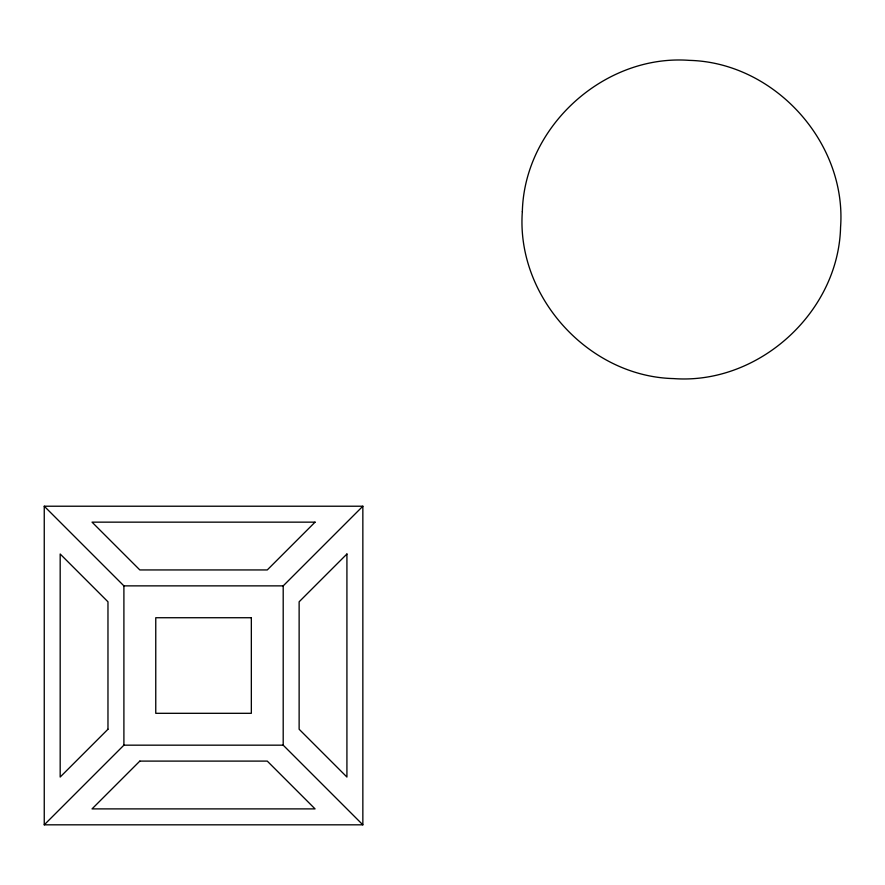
<?xml version="1.0" encoding="UTF-8"?>
<svg xmlns="http://www.w3.org/2000/svg" width="885" height="885" viewBox="0 0 885 885"><rect width="100%" height="100%" fill="white"/><g stroke="black" fill="none" stroke-linecap="round" stroke-linejoin="round"><path stroke-width="1.33" d="M44.25 824.82L123.9 745.17L283.2 745.17L362.85 824.82L362.85 506.22L44.25 506.22L44.25 824.82L362.85 824.82M283.2 745.17L283.2 585.87L362.85 506.22M44.25 506.22L123.9 585.87L283.2 585.87M123.9 585.87L123.9 745.17M522.338 211.659C516.032 296.586 588.503 376.545 673.629 378.592C758.556 384.898 838.515 312.427 840.562 227.301C846.868 142.374 774.397 62.415 689.271 60.368C604.344 54.062 524.385 126.533 522.338 211.659M107.97 729.24L60.18 777.03L60.18 554.01L107.97 601.8L107.97 729.24M315.06 522.15L267.27 569.94L139.83 569.94L92.04 522.15L315.06 522.15M139.83 761.1L92.04 808.89L315.06 808.89L267.27 761.1L139.83 761.1M346.92 554.01L299.13 601.8L299.13 729.24L346.92 777.03L346.92 554.01M251.34 617.73L155.76 617.73L155.76 713.31L251.34 713.31L251.34 617.73"/></g></svg>
